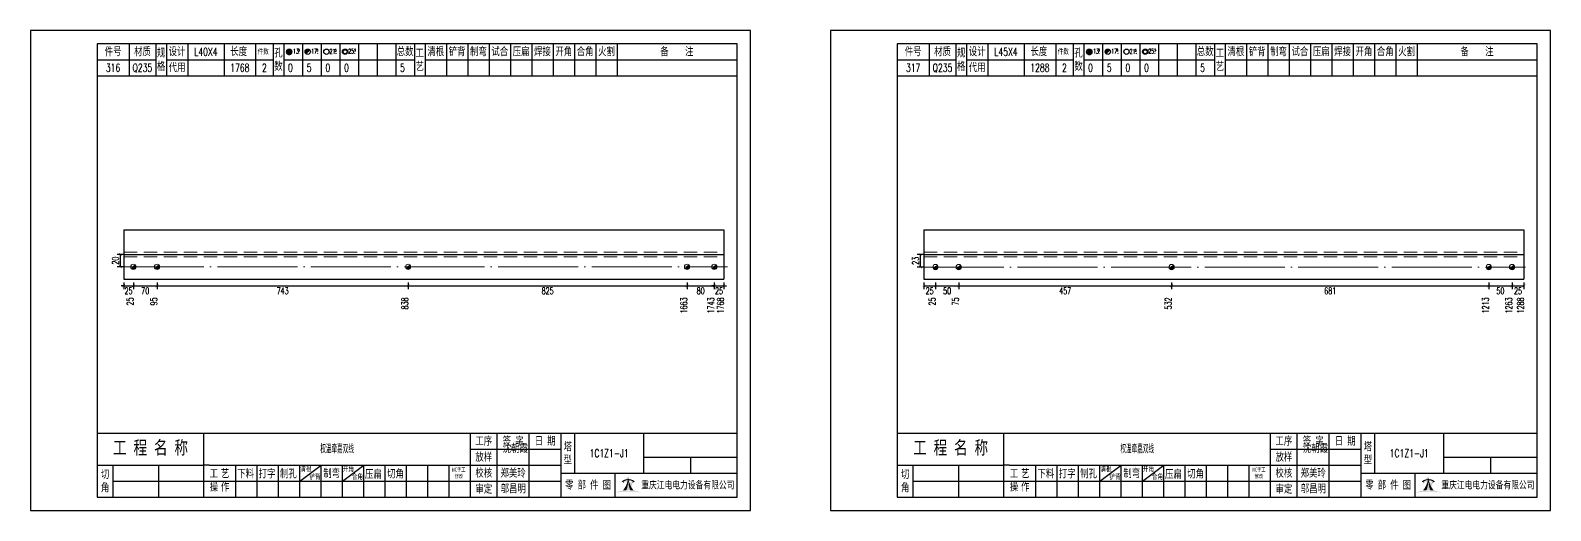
# Model space of a CAD drawing. Header units: millimetres. Extents: x -524 to 9570, y -2481 to 180.
# Drawn here: x 4500 to 5070, y -1200 to -1020 of the extents above; entities that cross this region are included whole.
import ezdxf
from ezdxf.enums import TextEntityAlignment as Align

# ---------------------------------------------------------------- set-up
doc = ezdxf.new("R2010")
doc.units = ezdxf.units.MM
doc.header["$LTSCALE"] = 20
doc.header["$PDMODE"] = 1
doc.linetypes.add('DASHDOT2X', pattern=[1.75, 1.5, -0.125, 0, -0.125])
doc.linetypes.add('HIDDEN', pattern=[0.375, 0.25, -0.125])
for name, color, linetype, lineweight in [('1', 7, 'Continuous', 25), ('11', 1, 'Continuous', 13), ('2', 1, 'HIDDEN', 13), ('5', 7, 'Continuous', 13), ('7', 3, 'DASHDOT2X', 13)]:
    doc.layers.add(name, color=color, linetype=linetype, lineweight=lineweight)
doc.styles.get("Standard").update_dxf_attribs({"font": 'simplex', "width": 0.7, "bigfont": 'gbhzfs.shx'})
doc.styles.add('SYMBOL_TXT', font='txt.shx', dxfattribs={"width": 0.6})
doc.styles.add('TITLE_TXT', font='simplex.shx', dxfattribs={"width": 0.75, "height": 2.5, "bigfont": 'gbhzfs.shx'})
doc.dimstyles.new('dimStyle4', dxfattribs={"dimtxt": 2.5, "dimasz": 1, "dimexe": 1.25, "dimexo": 0, "dimgap": 0.63, "dimtad": 2, "dimzin": 0, "dimdsep": 46, "dimtxsty": 'standard', "dimblk": 'ARCHTICK', "dimblk1": 'ARCHTICK', "dimblk2": 'ARCHTICK', "dimcen": 0.09, "dimadec": 0, "dimazin": 0, "dimtfac": 1, "dimtdec": 1, "dimtix": 1, "dimtmove": 2, "dimatfit": 3, "dimfxl": 0, "dimtolj": 1, "dimtzin": 0, "dimarcsym": 0})
doc.dimstyles.get("Standard").update_dxf_attribs({"dimtxt": 2.5, "dimasz": 1, "dimexe": 1.25, "dimexo": 0, "dimgap": 0.63, "dimtad": 1, "dimzin": 0, "dimdsep": 46, "dimtxsty": 'standard', "dimblk": 'ARCHTICK', "dimblk1": 'ARCHTICK', "dimblk2": 'ARCHTICK', "dimcen": 0.09, "dimadec": 0, "dimazin": 0, "dimtfac": 1, "dimtdec": 1, "dimtix": 1, "dimtmove": 2, "dimatfit": 3, "dimfxl": 0, "dimtolj": 1, "dimtzin": 0, "dimarcsym": 0})
pattern_1 = [(0, (-3, 0), (0, 0.0125), [])]

# ---------------------------------------------------------------- blocks, each defined once
blk = doc.blocks.new('M12_HOLE')
h = blk.add_hatch()
h.set_pattern_fill('LINE', scale=0.1, style=0)
h.set_pattern_definition(pattern_1)
h.paths.add_polyline_path([(-5, 0, 1), (-1, 0, 1)])
at = {"color": 7}
blk.add_circle((-3, 0), 2, dxfattribs=at)
at = {"color": 7, "attachment_point": 1, "style": 'SYMBOL_TXT'}
for s, insert, char_height, width in [('13\\f??|b0|i0|c0|p54;.', (-0.1170648347537053, 2.110404609075999), 3.5, 5.707453662650948), ('5', (3.739322910876695, 2.264550918150206), 1.8, 2.930899999712656)]:
    blk.add_mtext(s, dxfattribs=dict(at, insert=insert, char_height=char_height, width=width))
blk = doc.blocks.new('M16_HOLE')
h = blk.add_hatch()
h.set_pattern_fill('LINE', scale=0.1, style=0)
h.set_pattern_definition(pattern_1)
h.paths.add_polyline_path([(-1.585786437626905, 1.414213562373095, 0.668178637919299), (-5, 0, 0.198912367379658), (-4.414213562373095, -1.414213562373095)])
at = {"color": 7}
blk.add_circle((-3, 0), 2, dxfattribs=at)
at = {"color": 7, "attachment_point": 1, "style": 'SYMBOL_TXT'}
for s, insert, char_height, width in [('17.', (-0.443935574240129, 2.13042063441452), 3.5, 6.3164), ('5', (3.564570640825252, 2.25180437378188), 1.8, 1.822)]:
    blk.add_mtext(s, dxfattribs=dict(at, insert=insert, char_height=char_height, width=width))
blk = doc.blocks.new('M20_HOLE')
at = {"color": 7}
blk.add_circle((-3, 0), 2, dxfattribs=at)
at = {"color": 7, "attachment_point": 1, "style": 'SYMBOL_TXT'}
for s, insert, char_height, width in [('21.', (-0.6868754558352066, 2.009036737063269), 3.5, 6.0735), ('5', (3.321630759230175, 2.009036737063269), 1.8, 1.4576)]:
    blk.add_mtext(s, dxfattribs=dict(at, insert=insert, char_height=char_height, width=width))
blk = doc.blocks.new('M24_HOLE')
at = {"color": 7}
for radius in [2, 1.5]:
    blk.add_circle((-3, 0), radius, dxfattribs=at)
at = {"color": 7, "attachment_point": 1, "style": 'SYMBOL_TXT'}
for s, insert, char_height, width in [('25.', (-0.6868754558352066, 2.13042063441452), 3.5, 2.4294), ('5', (3.928980201610216, 2.25180437378188), 1.8, 1.9435)]:
    blk.add_mtext(s, dxfattribs=dict(at, insert=insert, char_height=char_height, width=width))
blk = doc.blocks.new('A$C1E394B87')
for p, q in [((270, 180), (0, 180)), ((0, 180), (0, 0)), ((270, 0), (270, 180)), ((0, 0), (270, 0))]:
    blk.add_line(p, q)
blk = doc.blocks.new('JgCard')
h = blk.add_hatch(color=256)
edge = h.paths.add_edge_path()
edge.add_arc((223.8016524729837, -21.84717885384339), 29.00860721842082, 79.81716678233735, 89.27812697573944)
edge.add_arc((224.5325955616654, -21.84717885384339), 29.00860721842082, 90.72187302426055, 100.1828332176626)
edge.add_arc((224.0279874541857, -3.830853464385541), 11.50536553551401, 89.30709440376557, 113.6959925615352, ccw=False)
edge.add_arc((224.3062605804644, -3.830853464385541), 11.50536553551401, 66.30400743846491, 90.69290559623443, ccw=False)
edge = h.paths.add_edge_path()
edge.add_arc((233.0302112674253, 13.18449056462987), 8.873034629199061, 191.5208225546964, 219.6965150385776)
edge.add_arc((215.3040367672247, 13.18449056462987), 8.873034629199061, 320.3034849614224, 348.4791774453036)
edge.add_arc((214.0326012329333, 11.43447699248611), 10.13453382683302, 338.1301204334909, 359.9154198731663)
edge.add_arc((234.3016468017167, 11.43447699248611), 10.13453382683302, 180.0845801266699, 201.8698795665091)
edge.add_line((225.937925765641, 10.90576856469295), (225.6552856147136, 10.35609493506945))
edge.add_arc((224.1679533083088, 7.853493107532699), 3.957321353349253, 91.41975307934291, 127.4827228769255)
edge.add_arc((215.3040367672247, 13.18449056462987), 8.873034629199061, 351.0860103832611, 357.2867084751834)
edge.add_line((222.396322269009, 10.90576856469295), (222.6789624199364, 10.35609493506945))
edge.add_line((222.6789624199364, 10.35609493506945), (221.7697188924139, 10.86032854938844))
edge.add_line((225.6552856147136, 10.35609493506945), (226.5654915637542, 10.86086227359522))
edge.add_arc((224.2330238305049, 7.883670059543192), 3.536460377387214, 93.80567765797379, 121.2894356209631)
edge.add_arc((224.1012242041452, 7.883670059543192), 3.536460377387214, 58.7105643790368, 86.1943223420262)
edge.add_arc((224.1679533083088, 7.853493107532699), 3.957321353349253, 52.53023982105776, 88.60436076552203)
edge.add_arc((233.0302112674253, 13.18449056462987), 8.873034629199061, 182.7132915248167, 188.9137221835162)
edge.add_line((224.1671240173246, 11.44943760304955), (224.1671240173246, 11.41951638194644))
blk.add_hatch(color=256).paths.add_polyline_path([(224.1671240173246, 11.41951638190653, 0.09534363958971465), (224.8964730213393, 7.65936347788454, -0.02857973389665951), (226.2029576453306, 7.517096850535836, -0.1235627947319866), (224.3359488967444, 11.41233217421416, -0.1204986991669159), (225.937925765641, 10.90576856469295), (225.6552856147136, 10.35609493506945), (226.5654915637542, 10.86086227359522, 0.5402417223769541), (226.575360567148, 10.99431825130466, 0.158715983985349), (224.2643381876442, 11.80964050730302, -0.02706108524003999), (224.1671240173246, 12.76445731824299, -0.02706225299216489), (224.0699034296731, 11.80959959181416, 0.1586661026302013), (221.7598355252794, 10.99377351487396, 0.5401762534625951), (221.7697205382283, 10.86032763670437, -5.881062471050359e-06), (221.7697188924139, 10.86032854938844), (222.6789624199364, 10.35609493506945), (222.396322269009, 10.90576856469295, -0.1204986991669226), (223.9982991379056, 11.41233217421416, -0.1235627947319868), (222.1312903893195, 7.517096850535836, -0.0285797338966575), (223.4377750133108, 7.65936347788454, 0.09534363958971454)])
for p, q in [((265, 175), (25, 175)), ((25, 175), (25, 5)), ((37, 175), (37, 163)), ((47, 175), (47, 163)), ((51, 175), (51, 163)), ((59, 175), (59, 163)), ((72.61005959575064, 175), (72.61005959575061, 163)), ((84.43573710762382, 175), (84.43573710762382, 163)), ((91, 175), (91, 163)), ((95, 175), (95, 163)), ((102, 175), (102, 163)), ((109, 175), (109, 163)), ((116, 175), (116, 163)), ((123, 175), (123, 163)), ((130, 175), (130, 163)), ((137, 175), (137, 163)), ((144, 175), (144, 163)), ((148, 175), (148, 163)), ((156, 175), (156, 163)), ((164, 175), (164, 163)), ((172, 175), (172, 163)), ((180, 175), (180, 163)), ((188, 175), (188, 163)), ((196, 175), (196, 163)), ((204, 175), (204, 163)), ((212, 175), (212, 163)), ((220, 175), (220, 163)), ((265, 5), (265, 175)), ((25, 169), (47, 169)), ((51, 168.9999999999999), (91, 168.9999999999999)), ((95, 168.9999999999999), (144, 168.9999999999999)), ((148, 169), (265, 169)), ((25, 163), (265, 163)), ((25, 29), (265, 29)), ((65, 17), (65, 29)), ((165, 5), (165, 29)), ((175, 5), (175, 29)), ((187, 5), (187, 29)), ((199, 5), (199, 29)), ((204, 29), (204, 14)), ((230, 14), (230, 29)), ((165, 23), (199, 23)), ((230, 20), (265, 20)), ((247.5, 20), (247.5, 14)), ((25, 17), (65, 17)), ((31, 5), (31, 17)), ((48, 17), (48, 5)), ((65, 5), (65, 17)), ((67, 17), (65, 17)), ((67, 17), (165, 17)), ((77, 5), (77, 17)), ((85, 5), (85, 17)), ((93, 5), (93, 17)), ((101, 5), (101, 17)), ((101, 11), (109, 17)), ((109, 5), (109, 17)), ((117, 5), (117, 17)), ((117, 11), (125, 17)), ((125, 5), (125, 17)), ((133, 5), (133, 17)), ((141, 5), (141, 17)), ((149, 5), (149, 17)), ((157, 5), (157, 17)), ((165, 17), (199, 17)), ((199, 14), (265, 14)), ((219.0802760739607, 14), (219.0802760739607, 5)), ((31, 11), (65, 11)), ((65, 11), (165, 11)), ((165, 11), (199, 11)), ((25, 5), (265, 5))]:
    blk.add_line(p, q)
blk.add_lwpolyline([(96.0334779468642, 171.9855941999696, -1), (98.0334779468642, 171.9855941999696, -1)], format="xyb", close=True)
for p in [(65.8050297978753, 166), (145, 96)]:
    blk.add_point(p)
blk.add_blockref('A$C1E394B87', (0, 0))
at = {"xscale": 0.5, "yscale": 0.5, "zscale": 0.5}
for name, p in [('M12_HOLE', (98.5334779468642, 171.9855941999696)), ('M16_HOLE', (105.5, 171.9999999999999)), ('M20_HOLE', (112.5, 171.9999999999999)), ('M24_HOLE', (119.5, 171.9999999999999))]:
    blk.add_blockref(name, p, dxfattribs=at)
at = {"attachment_point": 5, "style": 'TITLE_TXT'}
for s, insert, char_height, width in [('{\\fSimHei|b0|i0|c134|p2;件号}', (31, 172), 3, 15), ('{\\fSimHei|b0|i0|c134|p2;材质}', (42, 172), 3, 8), ('{\\fSimHei|b0|i0|c134|p2;规格}', (49, 169), 3, 4), ('{\\fSimHei|b0|i0|c134|p2;设计}', (55, 171.9999999999999), 3, 8.000000000000014), ('{\\fSimHei|b0|i0|c134|p2;长度}', (78.11684221050325, 172.0531705390044), 3, 8), ('{\\fSimHei|b0|i0|c134|p2;件数}', (87.3041250533895, 171.9999999999999), 2, 8.8244), ('{\\fSimHei|b0|i0|c134|p2;孔数}', (93, 169), 3, 4), ('{\\fSimHei|b0|i0|c134|p2;总数}', (140.5, 171.9999999999999), 3, 7), ('{\\fSimHei|b0|i0|c134|p2;工\\P艺}', (146, 169), 3, 4), ('{\\fSimHei|b0|i0|c134|p2;清根}', (152, 172), 3, 8), ('{\\fSimHei|b0|i0|c134|p2;铲背}', (160, 172), 3, 8), ('{\\fSimHei|b0|i0|c134|p2;制弯}', (168, 172), 3, 8.000000000000028), ('{\\fSimHei|b0|i0|c134|p2;试合}', (176, 172), 3, 8), ('{\\fSimHei|b0|i0|c134|p2;压扁}', (184, 172), 3, 8), ('{\\fSimHei|b0|i0|c134|p2;焊接}', (192, 172), 3, 8), ('{\\fSimHei|b0|i0|c134|p2;开角}', (200, 172), 3, 8.000000000000057), ('{\\fSimHei|b0|i0|c134|p2;合角}', (208, 172), 3, 8), ('{\\fSimHei|b0|i0|c134|p2;火割}', (216, 172), 3, 8), ('{\\fSimHei|b0|i0|c134|p2;备    注}', (242.3967818627186, 171.9765054582008), 3, 22), ('{\\fSimHei|b0|i0|c134|p2;代用}', (55, 166), 3, 8), ('{\\fSimHei|b0|i0|c134|p2;工 程 名 称}', (45.04268864723963, 23.33842704880232), 5, 47.33333333333334), ('{\\fSimHei|b0|i0|c134|p2;工序}', (170, 26), 3, 10), ('{\\fSimHei|b0|i0|c134|p2;签 字}', (181, 26), 3, 12), ('{\\fSimHei|b0|i0|c134|p2;^I沈朝霞}', (181.0520504248258, 23.27747906449889), 3, 12), ('{\\fSimHei|b0|i0|c134|p2;日 期}', (193, 26), 3, 12), ('{\\fSimHei|b0|i0|c134|p2;塔\\P型}', (201.5, 21.5), 3, 5.000000000000028), ('{\\fSimHei|b0|i0|c134|p2;放样}', (170, 20), 3, 10), ('{\\fSimHei|b0|i0|c134|p2;切\\P角}', (28, 11), 3, 6.000000000000004), ('{\\fSimHei|b0|i0|c134|p2;工\\P操}', (68.78408056366106, 11.29930144135182), 3, 6.000000000000004), ('{\\fSimHei|b0|i0|c134|p2;艺\\P作}', (73.01340619218274, 11.29930144135182), 3, 6.000000000000004), ('{\\fSimHei|b0|i0|c134|p2;下料}', (80.74376492044746, 13.75191016783555), 3, 8), ('{\\fSimHei|b0|i0|c134|p2;打字}', (88.74376492044746, 13.75191016783555), 3, 8), ('{\\fSimHei|b0|i0|c134|p2;制孔}', (96.74376492044746, 13.75191016783555), 3, 8.000000000000028), ('{\\fSimHei|b0|i0|c134|p2;清根}', (103.3080888185272, 15.56254542211099), 2, 8), ('{\\fSimHei|b0|i0|c134|p2;铲背}', (106.6982872637203, 12.58010217278223), 2, 8), ('{\\fSimHei|b0|i0|c134|p2;制弯}', (112.9524832210667, 13.86807755023182), 3, 8.000000000000028), ('{\\fSimHei|b0|i0|c134|p2;开角}', (119.2123351337376, 15.54156681030855), 2, 8.000000000000057), ('{\\fSimHei|b0|i0|c134|p2;合角}', (122.601153766583, 12.67610618408509), 2, 8), ('{\\fSimHei|b0|i0|c134|p2;压扁}', (128.5896913500159, 13.56672241423536), 3, 8), ('{\\fSimHei|b0|i0|c134|p2;切角}', (136.8970089545677, 13.6938446517654), 3, 8), ('{\\fSimHei|b0|i0|c134|p2;NC手工修改}', (160.6311373906198, 14.05820252967675), 1.5, 6.204069777279955), ('{\\fSimHei|b0|i0|c134|p2;校核}', (170, 14), 3, 10.00000000000003), ('{\\fSimHei|b0|i0|c134|p2;郑美玲}', (181, 14), 3, 12), ('{\\fSimHei|b0|i0|c134|p2;零 部 件 图}', (209.0827348158753, 9.5), 3, 30.76131175444226), ('{\\fSimHei|b0|i0|c134|p2;重庆江电电力设备有限公司}', (246.5086378857131, 9.475432444103376), 2.772000000000001, 63.29400000000002), ('{\\fSimHei|b0|i0|c134|p2;审定}', (170, 8), 3, 10), ('{\\fSimHei|b0|i0|c134|p2;邬昌明}', (181.0428184060297, 8.12303372435349), 3, 12)]:
    blk.add_mtext(s, dxfattribs=dict(at, insert=insert, char_height=char_height, width=width))
blk = doc.blocks.new('M16')
for p, q in [((-0.7071067811865476, -0.7071067811865476), (0.7071067811865475, 0.7071067811865475)), ((-0.4, 4.898425415289509e-17), (0.4, 0)), ((2.449212707644755e-17, 0.4), (0, -0.4))]:
    blk.add_line(p, q)
blk.add_circle((0, 0), 1)
for centre, radius, end in [((0, 0), 0.8, 45.00000000000001), ((0, 0), 0.6, 45.00000000000001), ((0, 0), 0.4, 45.00000000000001), ((-5.551115123125783e-17, -5.551115123125783e-17), 0.2, 45)]:
    blk.add_arc(centre, radius, 225, end)
blk = doc.blocks.new('_ArchTick')
at = {"color": 0, "linetype": 'ByBlock', "const_width": 0.15}
blk.add_lwpolyline([(-0.5, -0.5), (0.5, 0.5)], dxfattribs=at)
blk = doc.blocks.new('*D770')
at = {"layer": '11', "color": 0, "lineweight": -2}
for p, q in [((4534.999996296785, -1115.750012380202), (4533.999996296785, -1115.750012380202)), ((4534.999996296785, -1114.500012380202), (4534.999996296785, -1117.000012380202)), ((4534.999996296785, -1115.750012380202), (4538.599996296784, -1115.750012380202)), ((4538.599996296784, -1114.500012380202), (4538.599996296784, -1117.000012380202)), ((4538.599996296784, -1115.750012380202), (4539.599996296784, -1115.750012380202))]:
    blk.add_line(p, q, dxfattribs=at)
at = {"layer": 'Defpoints', "color": 0}
for p in [(4534.999996296785, -1114.500012380202), (4538.599996296784, -1114.500012380202), (4538.599996296784, -1115.750012380202)]:
    blk.add_point(p, dxfattribs=at)
at = {"layer": '11', "color": 0, "lineweight": -2}
blk.add_blockref('_ArchTick', (4534.999996296785, -1115.750012380202), dxfattribs=at)
at = {"layer": '11', "color": 0, "lineweight": -2, "rotation": 180}
blk.add_blockref('_ArchTick', (4538.599996296784, -1115.750012380202), dxfattribs=at)
at = {"layer": '11', "color": 0, "insert": (4536.799996296784, -1117.630012380202), "char_height": 2.5, "attachment_point": 5}
blk.add_mtext('\\A1;25', dxfattribs=at)
blk = doc.blocks.new('*D771')
at = {"layer": '11', "color": 0, "lineweight": -2}
for p, q in [((4538.599996296784, -1114.500012380202), (4538.599996296784, -1117.000012380202)), ((4538.599996296784, -1115.750012380202), (4547.508703452932, -1115.750012380202)), ((4547.508703452932, -1114.500012380202), (4547.508703452932, -1117.000012380202))]:
    blk.add_line(p, q, dxfattribs=at)
at = {"layer": 'Defpoints', "color": 0}
for p in [(4538.599996296784, -1114.500012380202), (4547.508703452932, -1114.500012380202), (4547.508703452932, -1115.750012380202)]:
    blk.add_point(p, dxfattribs=at)
at = {"layer": '11', "color": 0, "lineweight": -2, "rotation": 180}
blk.add_blockref('_ArchTick', (4538.599996296784, -1115.750012380202), dxfattribs=at)
at = {"layer": '11', "color": 0, "lineweight": -2}
blk.add_blockref('_ArchTick', (4547.508703452932, -1115.750012380202), dxfattribs=at)
at = {"layer": '11', "color": 0, "insert": (4543.054349874858, -1117.630012380202), "char_height": 2.5, "attachment_point": 5}
blk.add_mtext('\\A1;70', dxfattribs=at)
blk = doc.blocks.new('*D772')
at = {"layer": '11', "color": 0, "lineweight": -2}
for p, q in [((4547.508703452932, -1114.500012380202), (4547.508703452932, -1117.000012380202)), ((4547.508703452932, -1115.750012380202), (4641.649947680384, -1115.750012380202)), ((4641.649947680384, -1114.500012380202), (4641.649947680384, -1117.000012380202))]:
    blk.add_line(p, q, dxfattribs=at)
at = {"layer": 'Defpoints', "color": 0}
for p in [(4547.508703452932, -1114.500012380202), (4641.649947680384, -1114.500012380202), (4641.649947680384, -1115.750012380202)]:
    blk.add_point(p, dxfattribs=at)
at = {"layer": '11', "color": 0, "lineweight": -2, "rotation": 180}
blk.add_blockref('_ArchTick', (4547.508703452932, -1115.750012380202), dxfattribs=at)
at = {"layer": '11', "color": 0, "lineweight": -2}
blk.add_blockref('_ArchTick', (4641.649947680384, -1115.750012380202), dxfattribs=at)
at = {"layer": '11', "color": 0, "insert": (4594.579325566658, -1117.630012380202), "char_height": 2.5, "attachment_point": 5}
blk.add_mtext('\\A1;743', dxfattribs=at)
blk = doc.blocks.new('*D773')
at = {"layer": '11', "color": 0, "lineweight": -2}
for p, q in [((4641.649947680384, -1114.500012380202), (4641.649947680384, -1117.000012380202)), ((4641.649947680384, -1115.750012380202), (4746.218616689759, -1115.750012380202)), ((4746.218616689759, -1114.500012380202), (4746.218616689759, -1117.000012380202))]:
    blk.add_line(p, q, dxfattribs=at)
at = {"layer": 'Defpoints', "color": 0}
for p in [(4641.649947680384, -1114.500012380202), (4746.218616689759, -1114.500012380202), (4746.218616689759, -1115.750012380202)]:
    blk.add_point(p, dxfattribs=at)
at = {"layer": '11', "color": 0, "lineweight": -2, "rotation": 180}
blk.add_blockref('_ArchTick', (4641.649947680384, -1115.750012380202), dxfattribs=at)
at = {"layer": '11', "color": 0, "lineweight": -2}
blk.add_blockref('_ArchTick', (4746.218616689759, -1115.750012380202), dxfattribs=at)
at = {"layer": '11', "color": 0, "insert": (4693.934282185071, -1117.630012380202), "char_height": 2.5, "attachment_point": 5}
blk.add_mtext('\\A1;825', dxfattribs=at)
blk = doc.blocks.new('*D774')
at = {"layer": '11', "color": 0, "lineweight": -2}
for p, q in [((4746.218616689759, -1114.500012380202), (4746.218616689759, -1117.000012380202)), ((4746.218616689759, -1115.750012380202), (4756.399996296786, -1115.750012380202)), ((4756.399996296786, -1114.500012380202), (4756.399996296786, -1117.000012380202))]:
    blk.add_line(p, q, dxfattribs=at)
at = {"layer": 'Defpoints', "color": 0}
for p in [(4746.218616689759, -1114.500012380202), (4756.399996296786, -1114.500012380202), (4756.399996296786, -1115.750012380202)]:
    blk.add_point(p, dxfattribs=at)
at = {"layer": '11', "color": 0, "lineweight": -2, "rotation": 180}
blk.add_blockref('_ArchTick', (4746.218616689759, -1115.750012380202), dxfattribs=at)
at = {"layer": '11', "color": 0, "lineweight": -2}
blk.add_blockref('_ArchTick', (4756.399996296786, -1115.750012380202), dxfattribs=at)
at = {"layer": '11', "color": 0, "insert": (4751.309306493273, -1117.630012380202), "char_height": 2.5, "attachment_point": 5}
blk.add_mtext('\\A1;80', dxfattribs=at)
blk = doc.blocks.new('*D775')
at = {"layer": '11', "color": 0, "lineweight": -2}
for p, q in [((4756.399996296786, -1115.750012380202), (4755.399996296786, -1115.750012380202)), ((4756.399996296786, -1114.500012380202), (4756.399996296786, -1117.000012380202)), ((4756.399996296786, -1115.750012380202), (4759.999996296785, -1115.750012380202)), ((4759.999996296785, -1114.500012380202), (4759.999996296785, -1117.000012380202)), ((4759.999996296785, -1115.750012380202), (4760.999996296785, -1115.750012380202))]:
    blk.add_line(p, q, dxfattribs=at)
at = {"layer": 'Defpoints', "color": 0}
for p in [(4756.399996296786, -1114.500012380202), (4759.999996296785, -1114.500012380202), (4759.999996296785, -1115.750012380202)]:
    blk.add_point(p, dxfattribs=at)
at = {"layer": '11', "color": 0, "lineweight": -2}
blk.add_blockref('_ArchTick', (4756.399996296786, -1115.750012380202), dxfattribs=at)
at = {"layer": '11', "color": 0, "lineweight": -2, "rotation": 180}
blk.add_blockref('_ArchTick', (4759.999996296785, -1115.750012380202), dxfattribs=at)
at = {"layer": '11', "color": 0, "insert": (4758.199996296786, -1117.630012380202), "char_height": 2.5, "attachment_point": 5}
blk.add_mtext('\\A1;25', dxfattribs=at)
blk = doc.blocks.new('*D777')
at = {"layer": '11', "color": 0, "lineweight": -2}
for p, q in [((4834.999996296785, -1114.500012380202), (4834.999996296785, -1117.000012380202)), ((4834.999996296785, -1115.750012380202), (4839.365758680655, -1115.750012380202)), ((4839.365758680655, -1114.500012380202), (4839.365758680655, -1117.000012380202))]:
    blk.add_line(p, q, dxfattribs=at)
at = {"layer": 'Defpoints', "color": 0}
for p in [(4834.999996296785, -1114.500012380202), (4839.365758680655, -1114.500012380202), (4839.365758680655, -1115.750012380202)]:
    blk.add_point(p, dxfattribs=at)
at = {"layer": '11', "color": 0, "lineweight": -2, "rotation": 180}
blk.add_blockref('_ArchTick', (4834.999996296785, -1115.750012380202), dxfattribs=at)
at = {"layer": '11', "color": 0, "lineweight": -2}
blk.add_blockref('_ArchTick', (4839.365758680655, -1115.750012380202), dxfattribs=at)
at = {"layer": '11', "color": 0, "insert": (4837.18287748872, -1117.630012380202), "char_height": 2.5, "attachment_point": 5}
blk.add_mtext('\\A1;25', dxfattribs=at)
blk = doc.blocks.new('*D778')
at = {"layer": '11', "color": 0, "lineweight": -2}
for p, q in [((4839.365758680655, -1114.500012380202), (4839.365758680655, -1117.000012380202)), ((4839.365758680655, -1115.750012380202), (4848.097283448391, -1115.750012380202)), ((4848.097283448391, -1114.500012380202), (4848.097283448391, -1117.000012380202))]:
    blk.add_line(p, q, dxfattribs=at)
at = {"layer": 'Defpoints', "color": 0}
for p in [(4839.365758680655, -1114.500012380202), (4848.097283448391, -1114.500012380202), (4848.097283448391, -1115.750012380202)]:
    blk.add_point(p, dxfattribs=at)
at = {"layer": '11', "color": 0, "lineweight": -2, "rotation": 180}
blk.add_blockref('_ArchTick', (4839.365758680655, -1115.750012380202), dxfattribs=at)
at = {"layer": '11', "color": 0, "lineweight": -2}
blk.add_blockref('_ArchTick', (4848.097283448391, -1115.750012380202), dxfattribs=at)
at = {"layer": '11', "color": 0, "insert": (4843.731521064523, -1117.630012380202), "char_height": 2.5, "attachment_point": 5}
blk.add_mtext('\\A1;50', dxfattribs=at)
blk = doc.blocks.new('*D779')
at = {"layer": '11', "color": 0, "lineweight": -2}
for p, q in [((4848.097283448391, -1114.500012380202), (4848.097283448391, -1117.000012380202)), ((4848.097283448391, -1115.750012380202), (4927.90341982551, -1115.750012380202)), ((4927.90341982551, -1114.500012380202), (4927.90341982551, -1117.000012380202))]:
    blk.add_line(p, q, dxfattribs=at)
at = {"layer": 'Defpoints', "color": 0}
for p in [(4848.097283448391, -1114.500012380202), (4927.90341982551, -1114.500012380202), (4927.90341982551, -1115.750012380202)]:
    blk.add_point(p, dxfattribs=at)
at = {"layer": '11', "color": 0, "lineweight": -2, "rotation": 180}
blk.add_blockref('_ArchTick', (4848.097283448391, -1115.750012380202), dxfattribs=at)
at = {"layer": '11', "color": 0, "lineweight": -2}
blk.add_blockref('_ArchTick', (4927.90341982551, -1115.750012380202), dxfattribs=at)
at = {"layer": '11', "color": 0, "insert": (4888.000351636951, -1117.630012380202), "char_height": 2.5, "attachment_point": 5}
blk.add_mtext('\\A1;457', dxfattribs=at)
blk = doc.blocks.new('*D780')
at = {"layer": '11', "color": 0, "lineweight": -2}
for p, q in [((4927.90341982551, -1114.500012380202), (4927.90341982551, -1117.000012380202)), ((4927.90341982551, -1115.750012380202), (5046.826787162088, -1115.750012380202)), ((5046.826787162088, -1114.500012380202), (5046.826787162088, -1117.000012380202))]:
    blk.add_line(p, q, dxfattribs=at)
at = {"layer": 'Defpoints', "color": 0}
for p in [(4927.90341982551, -1114.500012380202), (5046.826787162088, -1114.500012380202), (5046.826787162088, -1115.750012380202)]:
    blk.add_point(p, dxfattribs=at)
at = {"layer": '11', "color": 0, "lineweight": -2, "rotation": 180}
blk.add_blockref('_ArchTick', (4927.90341982551, -1115.750012380202), dxfattribs=at)
at = {"layer": '11', "color": 0, "lineweight": -2}
blk.add_blockref('_ArchTick', (5046.826787162088, -1115.750012380202), dxfattribs=at)
at = {"layer": '11', "color": 0, "insert": (4987.365103493799, -1117.630012380202), "char_height": 2.5, "attachment_point": 5}
blk.add_mtext('\\A1;681', dxfattribs=at)
blk = doc.blocks.new('*D781')
at = {"layer": '11', "color": 0, "lineweight": -2}
for p, q in [((5046.826787162088, -1114.500012380202), (5046.826787162088, -1117.000012380202)), ((5046.826787162088, -1115.750012380202), (5055.558311929828, -1115.750012380202)), ((5055.558311929828, -1114.500012380202), (5055.558311929828, -1117.000012380202))]:
    blk.add_line(p, q, dxfattribs=at)
at = {"layer": 'Defpoints', "color": 0}
for p in [(5046.826787162088, -1114.500012380202), (5055.558311929828, -1114.500012380202), (5055.558311929828, -1115.750012380202)]:
    blk.add_point(p, dxfattribs=at)
at = {"layer": '11', "color": 0, "lineweight": -2, "rotation": 180}
blk.add_blockref('_ArchTick', (5046.826787162088, -1115.750012380202), dxfattribs=at)
at = {"layer": '11', "color": 0, "lineweight": -2}
blk.add_blockref('_ArchTick', (5055.558311929828, -1115.750012380202), dxfattribs=at)
at = {"layer": '11', "color": 0, "insert": (5051.192549545958, -1117.630012380202), "char_height": 2.5, "attachment_point": 5}
blk.add_mtext('\\A1;50', dxfattribs=at)
blk = doc.blocks.new('*D782')
at = {"layer": '11', "color": 0, "lineweight": -2}
for p, q in [((5055.558311929828, -1114.500012380202), (5055.558311929828, -1117.000012380202)), ((5055.558311929828, -1115.750012380202), (5059.999996296785, -1115.750012380202)), ((5059.999996296785, -1114.500012380202), (5059.999996296785, -1117.000012380202))]:
    blk.add_line(p, q, dxfattribs=at)
at = {"layer": 'Defpoints', "color": 0}
for p in [(5055.558311929828, -1114.500012380202), (5059.999996296785, -1114.500012380202), (5059.999996296785, -1115.750012380202)]:
    blk.add_point(p, dxfattribs=at)
at = {"layer": '11', "color": 0, "lineweight": -2, "rotation": 180}
blk.add_blockref('_ArchTick', (5055.558311929828, -1115.750012380202), dxfattribs=at)
at = {"layer": '11', "color": 0, "lineweight": -2}
blk.add_blockref('_ArchTick', (5059.999996296785, -1115.750012380202), dxfattribs=at)
at = {"layer": '11', "color": 0, "insert": (5057.779154113307, -1117.630012380202), "char_height": 2.5, "attachment_point": 5}
blk.add_mtext('\\A1;25', dxfattribs=at)

msp = doc.modelspace()

# ---------------------------------------------------------------- linework, layer by layer
at = {"layer": '1'}
for p, q in [((4534.999996296785, -1094.750012380202), (4534.999996296785, -1113.250012380202)), ((4534.999996296785, -1094.750012380202), (4759.999996296785, -1094.750012380202)), ((4759.999996296785, -1094.750012380202), (4759.999996296785, -1113.250012380202)), ((4834.999996296785, -1094.750012380202), (4834.999996296785, -1113.250012380202)), ((4834.999996296785, -1094.750012380202), (5059.999996296785, -1094.750012380202)), ((5059.999996296785, -1094.750012380202), (5059.999996296785, -1113.250012380202)), ((4534.999996296785, -1104.000012380202), (4759.999996296785, -1104.000012380202)), ((4834.999996296785, -1104.000012380202), (5059.999996296785, -1104.000012380202)), ((4534.999996296785, -1113.250012380202), (4759.999996296785, -1113.250012380202)), ((4834.999996296785, -1113.250012380202), (5059.999996296785, -1113.250012380202))]:
    msp.add_line(p, q, dxfattribs=at)
at = {"layer": '2'}
for p, q in [((4534.999996296785, -1103.075012380202), (4759.999996296785, -1103.075012380202)), ((4534.999996296785, -1104.925012380202), (4759.999996296785, -1104.925012380202)), ((4834.999996296785, -1103.17779015798), (5059.999996296785, -1103.17779015798)), ((4834.999996296785, -1104.822234602424), (5059.999996296785, -1104.822234602424))]:
    msp.add_line(p, q, dxfattribs=at)
at = {"layer": '7'}
for p, q in [((4534.999996296785, -1108.625012380202), (4761.399996296786, -1108.625012380202)), ((4834.999996296785, -1108.72779015798), (5060.558311929828, -1108.72779015798))]:
    msp.add_line(p, q, dxfattribs=at)

# ---------------------------------------------------------------- block references
at = {"layer": '1'}
for p in [(4499.999996296785, -1200.000012380202), (4799.999996296785, -1200.000012380202)]:
    msp.add_blockref('JgCard', p, dxfattribs=at)
at = {"layer": '5'}
for p in [(4538.599996296784, -1108.625012380202), (4547.508703452932, -1108.625012380202), (4641.649947680384, -1108.625012380202), (4746.218616689759, -1108.625012380202), (4756.399996296786, -1108.625012380202), (4839.365758680655, -1108.72779015798), (4848.097283448391, -1108.72779015798), (4927.90341982551, -1108.72779015798), (5046.826787162088, -1108.72779015798), (5055.558311929828, -1108.72779015798)]:
    msp.add_blockref('M16', p, dxfattribs=at)

# ---------------------------------------------------------------- texts
at = {"layer": '1', "width": 0.7}
for s, p in [('L40X4', (4565.805026094662, -1028.000012380202)), ('L45X4', (4865.805026094662, -1028.000012380202)), ('316', (4530.999996296785, -1034.000012380202)), ('Q235', (4541.999996296785, -1034.000012380202)), ('1768', (4578.522894648471, -1034.000012380202)), ('2', (4587.717864850598, -1034.000012380202)), ('0', (4597.499996296785, -1034.000012380202)), ('5', (4604.499996296785, -1034.000012380202)), ('0', (4611.499996296785, -1034.000012380202)), ('0', (4618.499996296785, -1034.000012380202)), ('5', (4639.499996296785, -1034.000012380202)), ('317', (4830.999996296785, -1034.000012380202)), ('Q235', (4841.999996296785, -1034.000012380202)), ('1288', (4878.522894648471, -1034.000012380202)), ('2', (4887.717864850598, -1034.000012380202)), ('0', (4897.499996296785, -1034.000012380202)), ('5', (4904.499996296785, -1034.000012380202)), ('0', (4911.499996296785, -1034.000012380202)), ('0', (4918.499996296785, -1034.000012380202)), ('5', (4939.499996296785, -1034.000012380202)), ('权温牵嘉双线', (4614.999996296785, -1177.000012380202)), ('1C1Z1-J1', (4716.999996296785, -1178.500012380202)), ('权温牵嘉双线', (4914.999996296785, -1177.000012380202)), ('1C1Z1-J1', (5016.999996296785, -1178.500012380202))]:
    msp.add_text(s, height=3, dxfattribs=at).set_placement(p, align=Align.MIDDLE_CENTER)
for s, p in [('25', (4538.599996296784, -1120.125012380202)), ('95', (4547.508703452932, -1120.125012380202)), ('838', (4641.649947680384, -1120.125012380202)), ('1663', (4746.218616689759, -1120.125012380202)), ('1743', (4756.399996296786, -1120.125012380202)), ('1768', (4759.999996296785, -1120.125012380202)), ('25', (4839.365758680655, -1120.125012380202)), ('75', (4848.097283448391, -1120.125012380202)), ('532', (4927.90341982551, -1120.125012380202)), ('1213', (5046.826787162088, -1120.125012380202)), ('1263', (5055.558311929828, -1120.125012380202)), ('1288', (5059.999996296785, -1120.125012380202))]:
    msp.add_text(s, height=2.5, rotation=90, dxfattribs=at).set_placement(p, align=Align.RIGHT)

# ---------------------------------------------------------------- dimensions: what is measured, and where the dimension line sits
at = {"layer": '1'}
for base, p1, p2, text in [((4533.749996296785, -1104.000012380202), (4534.749996296785, -1108.625012380202), (4534.749996296785, -1104.000012380202), '20'), ((4833.749996296785, -1104.000012380202), (4834.749996296785, -1108.72779015798), (4834.749996296785, -1104.000012380202), '23')]:
    msp.add_linear_dim(base=base, p1=p1, p2=p2, angle=90, text=text, dimstyle='standard', override={"dimtxt": 2.5}, dxfattribs=at).render()
at = {"layer": '11'}
for base, p1, p2, text, picture, middle in [((4538.599996296784, -1115.750012380202), (4534.999996296785, -1114.500012380202), (4538.599996296784, -1114.500012380202), '25', '*D770', (4536.799996296784, -1117.630012380202)), ((4547.508703452932, -1115.750012380202), (4538.599996296784, -1114.500012380202), (4547.508703452932, -1114.500012380202), '70', '*D771', (4543.054349874858, -1117.630012380202)), ((4641.649947680384, -1115.750012380202), (4547.508703452932, -1114.500012380202), (4641.649947680384, -1114.500012380202), '743', '*D772', (4594.579325566658, -1117.630012380202)), ((4746.218616689759, -1115.750012380202), (4641.649947680384, -1114.500012380202), (4746.218616689759, -1114.500012380202), '825', '*D773', (4693.934282185071, -1117.630012380202)), ((4756.399996296786, -1115.750012380202), (4746.218616689759, -1114.500012380202), (4756.399996296786, -1114.500012380202), '80', '*D774', (4751.309306493273, -1117.630012380202)), ((4759.999996296785, -1115.750012380202), (4756.399996296786, -1114.500012380202), (4759.999996296785, -1114.500012380202), '25', '*D775', (4758.199996296786, -1117.630012380202)), ((4839.365758680655, -1115.750012380202), (4834.999996296785, -1114.500012380202), (4839.365758680655, -1114.500012380202), '25', '*D777', (4837.18287748872, -1117.630012380202)), ((4848.097283448391, -1115.750012380202), (4839.365758680655, -1114.500012380202), (4848.097283448391, -1114.500012380202), '50', '*D778', (4843.731521064523, -1117.630012380202)), ((4927.90341982551, -1115.750012380202), (4848.097283448391, -1114.500012380202), (4927.90341982551, -1114.500012380202), '457', '*D779', (4888.000351636951, -1117.630012380202)), ((5046.826787162088, -1115.750012380202), (4927.90341982551, -1114.500012380202), (5046.826787162088, -1114.500012380202), '681', '*D780', (4987.365103493799, -1117.630012380202)), ((5055.558311929828, -1115.750012380202), (5046.826787162088, -1114.500012380202), (5055.558311929828, -1114.500012380202), '50', '*D781', (5051.192549545958, -1117.630012380202)), ((5059.999996296785, -1115.750012380202), (5055.558311929828, -1114.500012380202), (5059.999996296785, -1114.500012380202), '25', '*D782', (5057.779154113307, -1117.630012380202))]:
    dim = msp.add_linear_dim(base=base, p1=p1, p2=p2, text=text, dimstyle='dimStyle4', override={"dimtxt": 2.5}, dxfattribs=at)
    dim.commit()
    dim.dimension.update_dxf_attribs({"geometry": picture, "text_midpoint": middle})

doc.saveas('drawing.dxf')
